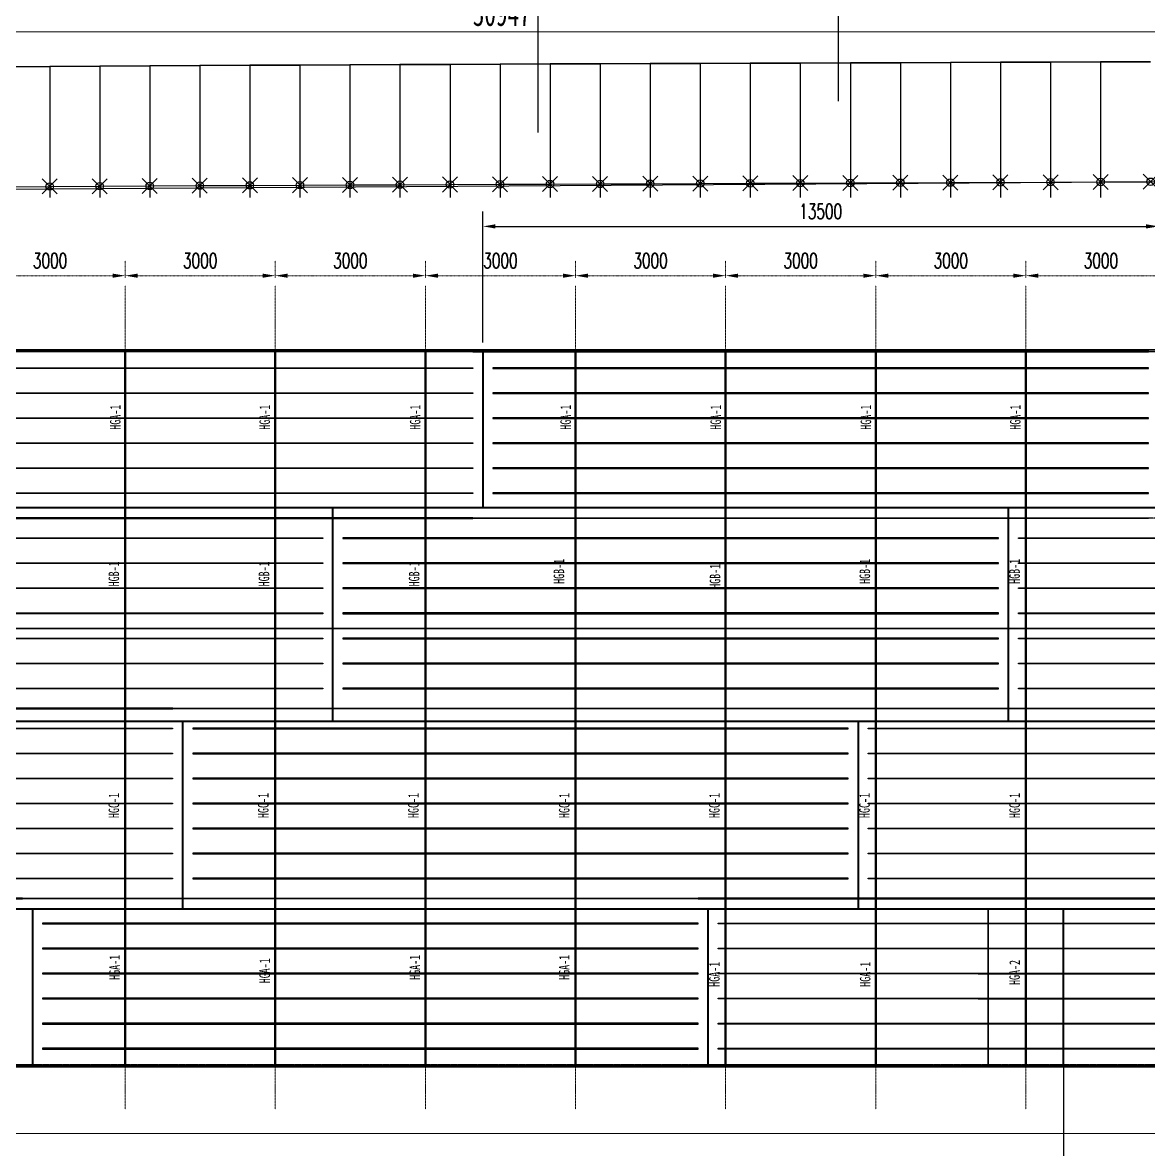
# Model space of a CAD drawing. Extents: x -158665 to 747974, y -1078007 to -307893.
# Drawn here: x 160333 to 182833, y -508805 to -486284 of the extents above; entities that cross this region are included whole.
import ezdxf
from ezdxf.enums import TextEntityAlignment as Align

# ---------------------------------------------------------------- set-up
doc = ezdxf.new("R2010")
doc.units = 0
doc.header["$LTSCALE"] = 0.02
doc.header["$MEASUREMENT"] = 0
doc.header["$PDMODE"] = 35
doc.header["$PDSIZE"] = 150
doc.linetypes.add('CENTER', pattern=[2, 1.25, -0.25, 0.25, -0.25])
doc.linetypes.add('PHANTOM', pattern=[63.5, 31.75, -6.35, 6.35, -6.35, 6.35, -6.35])
doc.layers.get('0').update_dxf_attribs({"linetype": 'CONTINUOUS'})
doc.layers.get('Defpoints').update_dxf_attribs({"linetype": 'CONTINUOUS'})
for name, color, linetype in [('1', 1, 'CONTINUOUS'), ('A3', 7, 'CONTINUOUS'), ('二次预拼节段线', 7, 'CONTINUOUS'), ('横隔板', 7, 'CONTINUOUS'), ('腹板', 7, 'CONTINUOUS')]:
    doc.layers.add(name, color=color, linetype=linetype)
for name, color, linetype, lineweight in [('1图框轮廓', 7, 'CONTINUOUS', 35), ('2细线层', 41, 'CONTINUOUS', 15), ('3中心线层', 1, 'CENTER', 13)]:
    doc.layers.add(name, color=color, linetype=linetype, lineweight=lineweight)
doc.styles.add('HC_GBDIM', font='romans', dxfattribs={"width": 0.667, "bigfont": 'gbcbig'})
doc.styles.add('仿宋', font='仿宋_GB2312_1.ttf', dxfattribs={"width": 0.7})
doc.dimstyles.new('180', dxfattribs={"dimscale": 180, "dimtxt": 2.7, "dimasz": 2.5, "dimexe": 1.25, "dimexo": 0.625, "dimtad": 1, "dimdec": 0, "dimdsep": 46, "dimtxsty": '仿宋', "dimcen": 2.5, "dimclrd": 3, "dimclre": 3, "dimclrt": 4, "dimazin": 0, "dimtfac": 1, "dimtdec": 0, "dimtmove": 0, "dimatfit": 3, "dimfxl": 1.25, "dimlwd": 13, "dimlwe": 13, "dimarcsym": 0})
doc.dimstyles.new('HC_GBDIM-100', dxfattribs={"dimscale": 100, "dimtxt": 3, "dimasz": 2.5, "dimexe": 3, "dimexo": 1.5, "dimgap": 1.5, "dimtad": 1, "dimdec": 0, "dimzin": 0, "dimdsep": 46, "dimtxsty": 'HC_GBDIM', "dimcen": 2.5, "dimclrd": 130, "dimclre": 130, "dimclrt": 3, "dimadec": 0, "dimazin": 0, "dimtfac": 0.714286, "dimtdec": 0, "dimtmove": 0, "dimatfit": 3, "dimfxl": 1, "dimtzin": 0, "dimlwd": -1, "dimlwe": -1, "dimarcsym": 0})
doc.dimstyles.new('标准标注样式-45', dxfattribs={"dimscale": 45, "dimtxt": 2.7, "dimasz": 2.5, "dimexe": 1.25, "dimexo": 0.625, "dimtad": 1, "dimdec": 0, "dimdsep": 46, "dimtxsty": '仿宋', "dimcen": 2.5, "dimclrd": 3, "dimclre": 3, "dimclrt": 4, "dimazin": 0, "dimtfac": 1, "dimtdec": 0, "dimtmove": 0, "dimatfit": 3, "dimfxl": 1.25, "dimlwd": 13, "dimlwe": 13, "dimarcsym": 0})

# ---------------------------------------------------------------- blocks, each defined once
blk = doc.blocks.new('*D98')
at = {"color": 130}
for p, q in [((169533, -492676), (169533, -490058)), ((183033, -492676), (183033, -490058)), ((169783, -490358), (182783, -490358))]:
    blk.add_line(p, q, dxfattribs=at)
for points in [[(169783, -490316), (169783, -490400), (169533, -490358)], [(182783, -490316), (182783, -490400), (183033, -490358)]]:
    blk.add_solid(points, dxfattribs=at)
at = {"layer": 'Defpoints', "color": 0}
for p in [(183033, -490358), (169533, -492826), (183033, -492826)]:
    blk.add_point(p, dxfattribs=at)
at = {"color": 3, "insert": (176283, -490058), "char_height": 300, "attachment_point": 5, "style": 'HC_GBDIM'}
blk.add_mtext('13500', dxfattribs=at)
blk = doc.blocks.new('*D150')
at = {"layer": '3中心线层', "color": 130, "linetype": 'CENTER'}
for p, q in [((159383, -491389), (159383, -491043)), ((162383, -491389), (162383, -491043)), ((159633, -491343), (162133, -491343))]:
    blk.add_line(p, q, dxfattribs=at)
for points in [[(159633, -491302), (159633, -491385), (159383, -491343)], [(162133, -491302), (162133, -491385), (162383, -491343)]]:
    blk.add_solid(points, dxfattribs=at)
at = {"layer": 'Defpoints', "color": 0, "linetype": 'CENTER'}
for p in [(162383, -491343), (159383, -491539), (162383, -491539)]:
    blk.add_point(p, dxfattribs=at)
at = {"layer": '3中心线层', "color": 3, "linetype": 'CENTER', "insert": (160883, -491043), "char_height": 300, "attachment_point": 5, "style": 'HC_GBDIM'}
blk.add_mtext('3000', dxfattribs=at)
blk = doc.blocks.new('*D151')
at = {"layer": '3中心线层', "color": 130, "linetype": 'CENTER'}
for p, q in [((162383, -491389), (162383, -491043)), ((165383, -491389), (165383, -491043)), ((162633, -491343), (165133, -491343))]:
    blk.add_line(p, q, dxfattribs=at)
for points in [[(162633, -491302), (162633, -491385), (162383, -491343)], [(165133, -491302), (165133, -491385), (165383, -491343)]]:
    blk.add_solid(points, dxfattribs=at)
at = {"layer": 'Defpoints', "color": 0, "linetype": 'CENTER'}
for p in [(165383, -491343), (162383, -491539), (165383, -491539)]:
    blk.add_point(p, dxfattribs=at)
at = {"layer": '3中心线层', "color": 3, "linetype": 'CENTER', "insert": (163883, -491043), "char_height": 300, "attachment_point": 5, "style": 'HC_GBDIM'}
blk.add_mtext('3000', dxfattribs=at)
blk = doc.blocks.new('*D152')
at = {"layer": '3中心线层', "color": 130, "linetype": 'CENTER'}
for p, q in [((165383, -491389), (165383, -491043)), ((168383, -491389), (168383, -491043)), ((165633, -491343), (168133, -491343))]:
    blk.add_line(p, q, dxfattribs=at)
for points in [[(165633, -491302), (165633, -491385), (165383, -491343)], [(168133, -491302), (168133, -491385), (168383, -491343)]]:
    blk.add_solid(points, dxfattribs=at)
at = {"layer": 'Defpoints', "color": 0, "linetype": 'CENTER'}
for p in [(168383, -491343), (165383, -491539), (168383, -491539)]:
    blk.add_point(p, dxfattribs=at)
at = {"layer": '3中心线层', "color": 3, "linetype": 'CENTER', "insert": (166883, -491043), "char_height": 300, "attachment_point": 5, "style": 'HC_GBDIM'}
blk.add_mtext('3000', dxfattribs=at)
blk = doc.blocks.new('*D153')
at = {"layer": '3中心线层', "color": 130, "linetype": 'CENTER'}
for p, q in [((168383, -491389), (168383, -491043)), ((171383, -491389), (171383, -491043)), ((168633, -491343), (171133, -491343))]:
    blk.add_line(p, q, dxfattribs=at)
for points in [[(168633, -491302), (168633, -491385), (168383, -491343)], [(171133, -491302), (171133, -491385), (171383, -491343)]]:
    blk.add_solid(points, dxfattribs=at)
at = {"layer": 'Defpoints', "color": 0, "linetype": 'CENTER'}
for p in [(171383, -491343), (168383, -491539), (171383, -491539)]:
    blk.add_point(p, dxfattribs=at)
at = {"layer": '3中心线层', "color": 3, "linetype": 'CENTER', "insert": (169883, -491043), "char_height": 300, "attachment_point": 5, "style": 'HC_GBDIM'}
blk.add_mtext('3000', dxfattribs=at)
blk = doc.blocks.new('*D154')
at = {"layer": '3中心线层', "color": 130, "linetype": 'CENTER'}
for p, q in [((171383, -491389), (171383, -491043)), ((174383, -491389), (174383, -491043)), ((171633, -491343), (174133, -491343))]:
    blk.add_line(p, q, dxfattribs=at)
for points in [[(171633, -491302), (171633, -491385), (171383, -491343)], [(174133, -491302), (174133, -491385), (174383, -491343)]]:
    blk.add_solid(points, dxfattribs=at)
at = {"layer": 'Defpoints', "color": 0, "linetype": 'CENTER'}
for p in [(174383, -491343), (171383, -491539), (174383, -491539)]:
    blk.add_point(p, dxfattribs=at)
at = {"layer": '3中心线层', "color": 3, "linetype": 'CENTER', "insert": (172883, -491043), "char_height": 300, "attachment_point": 5, "style": 'HC_GBDIM'}
blk.add_mtext('3000', dxfattribs=at)
blk = doc.blocks.new('*D155')
at = {"layer": '3中心线层', "color": 130, "linetype": 'CENTER'}
for p, q in [((174383, -491389), (174383, -491043)), ((177383, -491389), (177383, -491043)), ((174633, -491343), (177133, -491343))]:
    blk.add_line(p, q, dxfattribs=at)
for points in [[(174633, -491302), (174633, -491385), (174383, -491343)], [(177133, -491302), (177133, -491385), (177383, -491343)]]:
    blk.add_solid(points, dxfattribs=at)
at = {"layer": 'Defpoints', "color": 0, "linetype": 'CENTER'}
for p in [(177383, -491343), (174383, -491539), (177383, -491539)]:
    blk.add_point(p, dxfattribs=at)
at = {"layer": '3中心线层', "color": 3, "linetype": 'CENTER', "insert": (175883, -491043), "char_height": 300, "attachment_point": 5, "style": 'HC_GBDIM'}
blk.add_mtext('3000', dxfattribs=at)
blk = doc.blocks.new('*D156')
at = {"layer": '3中心线层', "color": 130, "linetype": 'CENTER'}
for p, q in [((177383, -491389), (177383, -491043)), ((180383, -491389), (180383, -491043)), ((177633, -491343), (180133, -491343))]:
    blk.add_line(p, q, dxfattribs=at)
for points in [[(177633, -491302), (177633, -491385), (177383, -491343)], [(180133, -491302), (180133, -491385), (180383, -491343)]]:
    blk.add_solid(points, dxfattribs=at)
at = {"layer": 'Defpoints', "color": 0, "linetype": 'CENTER'}
for p in [(180383, -491343), (177383, -491539), (180383, -491539)]:
    blk.add_point(p, dxfattribs=at)
at = {"layer": '3中心线层', "color": 3, "linetype": 'CENTER', "insert": (178883, -491043), "char_height": 300, "attachment_point": 5, "style": 'HC_GBDIM'}
blk.add_mtext('3000', dxfattribs=at)
blk = doc.blocks.new('*D157')
at = {"layer": '3中心线层', "color": 130, "linetype": 'CENTER'}
for p, q in [((180383, -491389), (180383, -491043)), ((183383, -491389), (183383, -491043)), ((180633, -491343), (183133, -491343))]:
    blk.add_line(p, q, dxfattribs=at)
for points in [[(180633, -491302), (180633, -491385), (180383, -491343)], [(183133, -491302), (183133, -491385), (183383, -491343)]]:
    blk.add_solid(points, dxfattribs=at)
at = {"layer": 'Defpoints', "color": 0, "linetype": 'CENTER'}
for p in [(183383, -491343), (180383, -491539), (183383, -491539)]:
    blk.add_point(p, dxfattribs=at)
at = {"layer": '3中心线层', "color": 3, "linetype": 'CENTER', "insert": (181883, -491043), "char_height": 300, "attachment_point": 5, "style": 'HC_GBDIM'}
blk.add_mtext('3000', dxfattribs=at)
blk = doc.blocks.new('*D70')
at = {"color": 3, "lineweight": 13, "ltscale": 3}
for p, q in [((231383, -507174), (231383, -508539)), ((141383, -507872), (141383, -508539))]:
    blk.add_line(p, q, dxfattribs=at)
at = {"color": 3, "linetype": 'ByBlock', "lineweight": 13, "ltscale": 3}
blk.add_line((141495, -508483), (231270, -508483), dxfattribs=at)
at = {"color": 3, "ltscale": 3}
for points in [[(141495, -508464), (141495, -508501), (141383, -508483)], [(231270, -508464), (231270, -508501), (231383, -508483)]]:
    blk.add_solid(points, dxfattribs=at)
at = {"layer": 'Defpoints', "color": 0, "ltscale": 3}
for p in [(231383, -507146), (141383, -507844), (231383, -508483)]:
    blk.add_point(p, dxfattribs=at)
at = {"color": 4, "ltscale": 3, "insert": (186383, -508394), "char_height": 121.5, "attachment_point": 5, "style": '仿宋'}
blk.add_mtext('90000', dxfattribs=at)
blk = doc.blocks.new('*D596')
at = {"color": 3, "lineweight": 13, "ltscale": 3}
for p, q in [((144436, -474876), (144436, -486693)), ((195383, -499878), (195383, -486243))]:
    blk.add_line(p, q, dxfattribs=at)
at = {"color": 3, "linetype": 'ByBlock', "lineweight": 13, "ltscale": 3}
blk.add_line((144886, -486468), (194933, -486468), dxfattribs=at)
at = {"color": 3, "ltscale": 3}
for points in [[(144886, -486393), (144886, -486543), (144436, -486468)], [(194933, -486393), (194933, -486543), (195383, -486468)]]:
    blk.add_solid(points, dxfattribs=at)
at = {"layer": 'Defpoints', "color": 0, "ltscale": 3}
for p in [(144436, -474764), (195383, -486468), (195383, -499991)]:
    blk.add_point(p, dxfattribs=at)
at = {"color": 4, "ltscale": 3, "insert": (169909, -486112), "char_height": 486, "attachment_point": 5, "style": '仿宋'}
blk.add_mtext('50947', dxfattribs=at)
blk = doc.blocks.new('*D598')
at = {"color": 3, "lineweight": 13, "ltscale": 3}
for p, q in [((134876, -489673), (134876, -449390)), ((195383, -499878), (195383, -449390))]:
    blk.add_line(p, q, dxfattribs=at)
at = {"color": 3, "linetype": 'ByBlock', "lineweight": 13, "ltscale": 3}
blk.add_line((194933, -449615), (135326, -449615), dxfattribs=at)
at = {"color": 3, "ltscale": 3}
for points in [[(135326, -449540), (135326, -449690), (134876, -449615)], [(194933, -449540), (194933, -449690), (195383, -449615)]]:
    blk.add_solid(points, dxfattribs=at)
at = {"layer": 'Defpoints', "color": 0, "ltscale": 3}
for p in [(134876, -449615), (134876, -489785), (195383, -499991)]:
    blk.add_point(p, dxfattribs=at)
at = {"color": 4, "ltscale": 3, "insert": (165129, -449259), "char_height": 486, "attachment_point": 5, "style": '仿宋'}
blk.add_mtext('60507', dxfattribs=at)

msp = doc.modelspace()

# ---------------------------------------------------------------- linework, layer by layer
at = {"color": 1, "ltscale": 3}
for p, q in [((170630.1, -484758.2), (170630.1, -488484.6)), ((176633.1, -484788.8), (176633.1, -487853.4)), ((230875.9, -489160.6), (134875.9, -489784.6))]:
    msp.add_line(p, q, dxfattribs=at)
at = {"color": 7, "linetype": 'PHANTOM', "ltscale": 10}
for p, q in [((240933.3, -492865.7), (150963.1, -492865.7)), ((239013.6, -496190.7), (147916.9, -496190.7)), ((236819.7, -499990.7), (144435.5, -499990.7)), ((234625.8, -503790.7), (140954.1, -503790.7)), ((232706.1, -507115.7), (137907.9, -507115.7))]:
    msp.add_line(p, q, dxfattribs=at)
at = {"color": 7, "ltscale": 3}
for points in [[(182875.9, -487066.2), (181875.9, -487070.5), (180875.9, -487074.7), (179875.9, -487078.7), (178875.9, -487082.5), (177875.9, -487086.3), (176875.9, -487090), (175875.9, -487093.7), (174875.9, -487097.4), (173875.9, -487101.2), (172875.9, -487104.9), (171875.9, -487108.8), (170875.9, -487112.7), (169875.9, -487116.7), (168875.9, -487120.9), (167875.9, -487125.1), (166875.9, -487129.5), (165875.9, -487134.2), (164875.9, -487138.9), (163875.9, -487143.9), (162875.9, -487149.1), (161875.9, -487154.6), (160875.9, -487160.2), (159875.9, -487166.1)], [(159875.9, -489566.1), (160875.9, -489560.2), (161875.9, -489554.6), (162875.9, -489549.1), (163875.9, -489543.9), (164875.9, -489538.9), (165875.9, -489534.2), (166875.9, -489529.5), (167875.9, -489525.1), (168875.9, -489520.9), (169875.9, -489516.7), (170875.9, -489512.7), (171875.9, -489508.8), (172875.9, -489504.9), (173875.9, -489501.2), (174875.9, -489497.4), (175875.9, -489493.7), (176875.9, -489490), (177875.9, -489486.3), (178875.9, -489482.5), (179875.9, -489478.7), (180875.9, -489474.7), (181875.9, -489470.5), (182875.9, -489466.2)]]:
    msp.add_lwpolyline(points, dxfattribs=at)
at = {"layer": '1', "color": 8}
for p, q in [((169875.9, -487116.7), (169875.9, -489783.4)), ((170875.9, -487112.7), (170875.9, -489783.4)), ((171875.9, -487108.8), (171875.9, -489783.4)), ((172875.9, -487104.9), (172875.9, -489783.4)), ((173875.9, -487101.2), (173875.9, -489783.4)), ((174875.9, -487097.4), (174875.9, -489783.4)), ((176875.9, -487090), (176875.9, -489783.4)), ((177875.9, -487086.3), (177875.9, -489783.4)), ((178875.9, -487082.5), (178875.9, -489783.4)), ((179875.9, -487078.7), (179875.9, -489783.4)), ((180875.9, -487074.7), (180875.9, -489783.4)), ((181875.9, -487070.5), (181875.9, -489783.4)), ((160875.9, -487160.2), (160875.9, -489783.4)), ((161875.9, -487154.6), (161875.9, -489783.4)), ((162875.9, -487149.1), (162875.9, -489783.4)), ((163875.9, -487143.9), (163875.9, -489783.4)), ((164875.9, -487138.9), (164875.9, -489783.4)), ((165875.9, -487134.2), (165875.9, -489783.4)), ((166875.9, -487129.5), (166875.9, -489783.4)), ((167875.9, -487125.1), (167875.9, -489783.4)), ((168875.9, -487120.9), (168875.9, -489783.4))]:
    msp.add_line(p, q, dxfattribs=at)
at = {"layer": '1', "color": 3}
msp.add_line((175875.9, -487093.7), (175875.9, -489783.4), dxfattribs=at)
at = {"layer": '1', "color": 181}
for points in [[(159875.9, -487166.1), (160875.9, -487160.2), (161875.9, -487154.6), (162875.9, -487149.1), (163875.9, -487143.9), (164875.9, -487138.9), (165875.9, -487134.2), (166875.9, -487129.5), (167875.9, -487125.1), (168875.9, -487120.9), (169875.9, -487116.7), (170875.9, -487112.7), (171875.9, -487108.8), (172875.9, -487104.9), (173875.9, -487101.2), (174875.9, -487097.4), (175875.9, -487093.7), (176875.9, -487090), (177875.9, -487086.3), (178875.9, -487082.5), (179875.9, -487078.7), (180875.9, -487074.7), (181875.9, -487070.5), (182875.9, -487066.2)], [(159875.9, -489566.1), (160875.9, -489560.2), (161875.9, -489554.6), (162875.9, -489549.1), (163875.9, -489543.9), (164875.9, -489538.9), (165875.9, -489534.2), (166875.9, -489529.5), (167875.9, -489525.1), (168875.9, -489520.9), (169875.9, -489516.7), (170875.9, -489512.7), (171875.9, -489508.8), (172875.9, -489504.9), (173875.9, -489501.2), (174875.9, -489497.4), (175875.9, -489493.7), (176875.9, -489490), (177875.9, -489486.3), (178875.9, -489482.5), (179875.9, -489478.7), (180875.9, -489474.7), (181875.9, -489470.5), (182875.9, -489466.2)]]:
    msp.add_lwpolyline(points, dxfattribs=at)
at = {"layer": '1', "color": 4}
for points in [[(154583.1, -493197.7), (154583.1, -493183.7), (169333.1, -493183.7), (169333.1, -493197.7)], [(182833.1, -493197.7), (182833.1, -493183.7), (169733.1, -493183.7), (169733.1, -493197.7)], [(154583.1, -493697.7), (154583.1, -493683.7), (169333.1, -493683.7), (169333.1, -493697.7)], [(182833.1, -493697.7), (182833.1, -493683.7), (169733.1, -493683.7), (169733.1, -493697.7)], [(154583.1, -494197.7), (154583.1, -494183.7), (169333.1, -494183.7), (169333.1, -494197.7)], [(182833.1, -494197.7), (182833.1, -494183.7), (169733.1, -494183.7), (169733.1, -494197.7)], [(154583.1, -494697.7), (154583.1, -494683.7), (169333.1, -494683.7), (169333.1, -494697.7)], [(182833.1, -494697.7), (182833.1, -494683.7), (169733.1, -494683.7), (169733.1, -494697.7)], [(154583.1, -495197.7), (154583.1, -495183.7), (169333.1, -495183.7), (169333.1, -495197.7)], [(182833.1, -495197.7), (182833.1, -495183.7), (169733.1, -495183.7), (169733.1, -495197.7)], [(154583.1, -495697.7), (154583.1, -495683.7), (169333.1, -495683.7), (169333.1, -495697.7)], [(182833.1, -495697.7), (182833.1, -495683.7), (169733.1, -495683.7), (169733.1, -495697.7)], [(151583.1, -496597.7), (151583.1, -496583.7), (166333.1, -496583.7), (166333.1, -496597.7)], [(179833.1, -496597.7), (179833.1, -496583.7), (166733.1, -496583.7), (166733.1, -496597.7)], [(180233.1, -496597.7), (180233.1, -496583.7), (186933.1, -496583.7), (186933.1, -496597.7)], [(151583.1, -497097.7), (151583.1, -497083.7), (166333.1, -497083.7), (166333.1, -497097.7)], [(179833.1, -497097.7), (179833.1, -497083.7), (166733.1, -497083.7), (166733.1, -497097.7)], [(180233.1, -497097.7), (180233.1, -497083.7), (186933.1, -497083.7), (186933.1, -497097.7)], [(151583.1, -497597.7), (151583.1, -497583.7), (166333.1, -497583.7), (166333.1, -497597.7)], [(179833.1, -497597.7), (179833.1, -497583.7), (166733.1, -497583.7), (166733.1, -497597.7)], [(180233.1, -497597.7), (180233.1, -497583.7), (186933.1, -497583.7), (186933.1, -497597.7)], [(151583.1, -498097.7), (151583.1, -498083.7), (166333.1, -498083.7), (166333.1, -498097.7)], [(179833.1, -498097.7), (179833.1, -498083.7), (166733.1, -498083.7), (166733.1, -498097.7)], [(180233.1, -498097.7), (180233.1, -498083.7), (186933.1, -498083.7), (186933.1, -498097.7)], [(151583.1, -498597.7), (151583.1, -498583.7), (166333.1, -498583.7), (166333.1, -498597.7)], [(179833.1, -498597.7), (179833.1, -498583.7), (166733.1, -498583.7), (166733.1, -498597.7)], [(180233.1, -498597.7), (180233.1, -498583.7), (186933.1, -498583.7), (186933.1, -498597.7)], [(151583.1, -499097.7), (151583.1, -499083.7), (166333.1, -499083.7), (166333.1, -499097.7)], [(179833.1, -499097.7), (179833.1, -499083.7), (166733.1, -499083.7), (166733.1, -499097.7)], [(180233.1, -499097.7), (180233.1, -499083.7), (186933.1, -499083.7), (186933.1, -499097.7)], [(151583.1, -499597.7), (151583.1, -499583.7), (166333.1, -499583.7), (166333.1, -499597.7)], [(179833.1, -499597.7), (179833.1, -499583.7), (166733.1, -499583.7), (166733.1, -499597.7)], [(180233.1, -499597.7), (180233.1, -499583.7), (186933.1, -499583.7), (186933.1, -499597.7)], [(148583.1, -500397.7), (148583.1, -500383.7), (163333.1, -500383.7), (163333.1, -500397.7)], [(176833.1, -500397.7), (176833.1, -500383.7), (163733.1, -500383.7), (163733.1, -500397.7)], [(177233.1, -500397.7), (177233.1, -500383.7), (183933.1, -500383.7), (183933.1, -500397.7)], [(148583.1, -500897.7), (148583.1, -500883.7), (163333.1, -500883.7), (163333.1, -500897.7)], [(176833.1, -500897.7), (176833.1, -500883.7), (163733.1, -500883.7), (163733.1, -500897.7)], [(177233.1, -500897.7), (177233.1, -500883.7), (183933.1, -500883.7), (183933.1, -500897.7)], [(148583.1, -501397.7), (148583.1, -501383.7), (163333.1, -501383.7), (163333.1, -501397.7)], [(176833.1, -501397.7), (176833.1, -501383.7), (163733.1, -501383.7), (163733.1, -501397.7)], [(177233.1, -501397.7), (177233.1, -501383.7), (183933.1, -501383.7), (183933.1, -501397.7)], [(148583.1, -501897.7), (148583.1, -501883.7), (163333.1, -501883.7), (163333.1, -501897.7)], [(176833.1, -501897.7), (176833.1, -501883.7), (163733.1, -501883.7), (163733.1, -501897.7)], [(177233.1, -501897.7), (177233.1, -501883.7), (183933.1, -501883.7), (183933.1, -501897.7)], [(148583.1, -502397.7), (148583.1, -502383.7), (163333.1, -502383.7), (163333.1, -502397.7)], [(176833.1, -502397.7), (176833.1, -502383.7), (163733.1, -502383.7), (163733.1, -502397.7)], [(177233.1, -502397.7), (177233.1, -502383.7), (183933.1, -502383.7), (183933.1, -502397.7)], [(148583.1, -502897.7), (148583.1, -502883.7), (163333.1, -502883.7), (163333.1, -502897.7)], [(176833.1, -502897.7), (176833.1, -502883.7), (163733.1, -502883.7), (163733.1, -502897.7)], [(177233.1, -502897.7), (177233.1, -502883.7), (183933.1, -502883.7), (183933.1, -502897.7)], [(148583.1, -503397.7), (148583.1, -503383.7), (163333.1, -503383.7), (163333.1, -503397.7)], [(176833.1, -503397.7), (176833.1, -503383.7), (163733.1, -503383.7), (163733.1, -503397.7)], [(177233.1, -503397.7), (177233.1, -503383.7), (183933.1, -503383.7), (183933.1, -503397.7)], [(173833.2, -504297.8), (173833.2, -504283.8), (160733.2, -504283.8), (160733.2, -504297.8)], [(174233, -504297.8), (174233, -504283.8), (179433.1, -504283.8), (179433.1, -504297.8)], [(173833.1, -504797.7), (173833.1, -504783.7), (160733.1, -504783.7), (160733.1, -504797.7)], [(174233.1, -504797.7), (174233.1, -504783.7), (179433.1, -504783.7), (179433.1, -504797.7)], [(173833.1, -505297.7), (173833.1, -505283.7), (160733.1, -505283.7), (160733.1, -505297.7)], [(174233.1, -505297.7), (174233.1, -505283.7), (179433.1, -505283.7), (179433.1, -505297.7)], [(173833.1, -505797.7), (173833.1, -505783.7), (160733.1, -505783.7), (160733.1, -505797.7)], [(174233.1, -505797.7), (174233.1, -505783.7), (179433.1, -505783.7), (179433.1, -505797.7)], [(173833.1, -506297.7), (173833.1, -506283.7), (160733.1, -506283.7), (160733.1, -506297.7)], [(174233.1, -506297.7), (174233.1, -506283.7), (179433.1, -506283.7), (179433.1, -506297.7)], [(173833.1, -506797.7), (173833.1, -506783.7), (160733.1, -506783.7), (160733.1, -506797.7)], [(174233.1, -506797.7), (174233.1, -506783.7), (179433.1, -506783.7), (179433.1, -506797.7)]]:
    msp.add_lwpolyline(points, close=True, dxfattribs=at)
at = {"layer": '1', "color": 25}
for p in [(168875.9, -489520.9), (169875.9, -489516.7), (170875.9, -489512.7), (171875.9, -489508.8), (172875.9, -489504.9), (173875.9, -489501.2), (174875.9, -489497.4), (175875.9, -489493.7), (176875.9, -489490), (177875.9, -489486.3), (178875.9, -489482.5), (179875.9, -489478.7), (180875.9, -489474.7), (181875.9, -489470.5), (182875.9, -489466.2), (160875.9, -489560.2), (161875.9, -489554.6), (162875.9, -489549.1), (163875.9, -489543.9), (164875.9, -489538.9), (165875.9, -489534.2), (166875.9, -489529.5), (167875.9, -489525.1)]:
    msp.add_point(p, dxfattribs=at)
at = {"layer": '1图框轮廓', "color": 1}
for points in [[(169530.1, -492825.7), (154386.1, -492825.7), (154386.1, -495977.7), (169530.1, -495977.7)], [(183030.1, -495977.7), (169536.1, -495977.7), (169536.1, -492825.7), (183030.1, -492825.7)], [(151386.1, -495983.7), (166530.1, -495983.7), (166530.1, -498390.7), (151386.1, -498390.7)], [(166536.1, -498390.7), (180030.1, -498390.7), (180030.1, -495983.7), (166536.1, -495983.7)], [(180036.1, -495983.7), (187130.1, -495983.7), (187130.1, -498390.7), (180036.1, -498390.7)], [(151386.1, -498390.7), (166530.1, -498390.7), (166530.1, -500247.7), (151386.1, -500247.7)], [(166536.1, -500247.7), (180030.1, -500247.7), (180030.1, -498390.7), (166536.1, -498390.7)], [(180036.1, -498390.7), (187130.1, -498390.7), (187130.1, -500247.7), (180036.1, -500247.7)], [(148386.1, -503997.7), (163530.1, -503997.7), (163530.1, -500253.7), (148386.1, -500253.7)], [(163536.1, -500253.7), (177030.1, -500253.7), (177030.1, -503997.7), (163536.1, -503997.7)], [(177036.1, -503997.7), (184130.1, -503997.7), (184130.1, -500253.7), (177036.1, -500253.7)], [(160530.1, -507155.7), (145386.1, -507155.7), (145386.1, -504003.7), (160530.1, -504003.7)], [(174030.1, -504003.7), (160536.1, -504003.7), (160536.1, -507155.7), (174030.1, -507155.7)], [(179633.1, -507155.7), (174036.1, -507155.7), (174036.1, -504003.7), (179633.1, -504003.7)]]:
    msp.add_lwpolyline(points, close=True, dxfattribs=at)
at = {"layer": '1图框轮廓', "color": 42}
for points in [[(181130.1, -504003.7), (179633.1, -504003.7), (179633.1, -507155.7), (181130.1, -507155.7)], [(196530.1, -507155.7), (181136.1, -507155.7), (181136.1, -504003.7), (196530.1, -504003.7)]]:
    msp.add_lwpolyline(points, close=True, dxfattribs=at)
at = {"layer": '2细线层', "color": 8}
for points in [[(179433.1, -504298.8), (181333.1, -504298.8), (181333.1, -504282.8), (179433.1, -504282.8)], [(190061.3, -504282.8), (190061.3, -504298.8), (181333.1, -504298.8), (181333.1, -504282.8)], [(179433.1, -504798.7), (181333.1, -504798.7), (181333.1, -504782.7), (179433.1, -504782.7)], [(189603.1, -504782.7), (189603.1, -504798.7), (181333.1, -504798.7), (181333.1, -504782.7)], [(179433.1, -505298.7), (181333.1, -505298.7), (181333.1, -505282.7), (179433.1, -505282.7)], [(189145, -505282.7), (189145, -505298.7), (181333.1, -505298.7), (181333.1, -505282.7)], [(179433.1, -505798.7), (181333.1, -505798.7), (181333.1, -505782.7), (179433.1, -505782.7)], [(188686.8, -505782.7), (188686.8, -505798.7), (181333.1, -505798.7), (181333.1, -505782.7)], [(179433.1, -506298.7), (181333.1, -506298.7), (181333.1, -506282.7), (179433.1, -506282.7)], [(188228.6, -506282.7), (188228.6, -506298.7), (181333.1, -506298.7), (181333.1, -506282.7)], [(179433.1, -506798.7), (181333.1, -506798.7), (181333.1, -506782.7), (179433.1, -506782.7)], [(187770.5, -506782.7), (187770.5, -506798.7), (181333.1, -506798.7), (181333.1, -506782.7)]]:
    msp.add_lwpolyline(points, close=True, dxfattribs=at)
at = {"layer": '3中心线层', "color": 8, "linetype": 'CENTER', "ltscale": 10}
for points in [[(162382.8, -491539.4), (162382.8, -508000.7)], [(165382.8, -491539.4), (165382.8, -508000.7)], [(168382.8, -491539.4), (168382.8, -508000.7)], [(171382.8, -491539.4), (171382.8, -508000.7)], [(174382.8, -491539.4), (174382.8, -508000.7)], [(177382.8, -491539.4), (177382.8, -508000.7)], [(180382.8, -491539.4), (180382.8, -508000.7)]]:
    msp.add_lwpolyline(points, dxfattribs=at)
at = {"layer": '二次预拼节段线', "color": 2, "ltscale": 3}
msp.add_line((181133.1, -507049.6), (181133.1, -543571), dxfattribs=at)
at = {"layer": '横隔板', "color": 31, "ltscale": 3}
for points in [[(162375.8, -492865.7), (162389.8, -492865.7), (162389.8, -496182.7), (162375.8, -496182.7)], [(165375.8, -492865.7), (165389.8, -492865.7), (165389.8, -496182.7), (165375.8, -496182.7)], [(168375.8, -492865.7), (168389.8, -492865.7), (168389.8, -496182.7), (168375.8, -496182.7)], [(171375.8, -492865.7), (171389.8, -492865.7), (171389.8, -496182.7), (171375.8, -496182.7)], [(174375.8, -492865.7), (174389.8, -492865.7), (174389.8, -496182.7), (174375.8, -496182.7)], [(177375.8, -492865.7), (177389.8, -492865.7), (177389.8, -496182.7), (177375.8, -496182.7)], [(180375.8, -492865.7), (180389.8, -492865.7), (180389.8, -496182.7), (180375.8, -496182.7)], [(162375.8, -503798.7), (162389.8, -503798.7), (162389.8, -507115.7), (162375.8, -507115.7)], [(165375.8, -503798.7), (165389.8, -503798.7), (165389.8, -507115.7), (165375.8, -507115.7)], [(168375.8, -503798.7), (168389.8, -503798.7), (168389.8, -507115.7), (168375.8, -507115.7)], [(171375.8, -503798.7), (171389.8, -503798.7), (171389.8, -507115.7), (171375.8, -507115.7)], [(174375.8, -503798.7), (174389.8, -503798.7), (174389.8, -507115.7), (174375.8, -507115.7)], [(177375.8, -503798.7), (177389.8, -503798.7), (177389.8, -507115.7), (177375.8, -507115.7)], [(180375.8, -503798.7), (180389.8, -503798.7), (180389.8, -507115.7), (180375.8, -507115.7)]]:
    msp.add_lwpolyline(points, close=True, dxfattribs=at)
at = {"layer": '横隔板', "color": 200, "ltscale": 3}
for points in [[(162375.8, -496198.7), (162389.8, -496198.7), (162389.8, -499982.7), (162375.8, -499982.7)], [(165375.8, -496198.7), (165389.8, -496198.7), (165389.8, -499982.7), (165375.8, -499982.7)], [(168375.8, -496198.7), (168389.8, -496198.7), (168389.8, -499982.7), (168375.8, -499982.7)], [(171375.8, -496198.7), (171389.8, -496198.7), (171389.8, -499982.7), (171375.8, -499982.7)], [(174375.8, -496198.7), (174389.8, -496198.7), (174389.8, -499982.7), (174375.8, -499982.7)], [(177375.8, -496198.7), (177389.8, -496198.7), (177389.8, -499982.7), (177375.8, -499982.7)], [(180375.8, -496198.7), (180389.8, -496198.7), (180389.8, -499982.7), (180375.8, -499982.7)], [(162375.8, -499998.7), (162389.8, -499998.7), (162389.8, -503782.7), (162375.8, -503782.7)], [(165375.8, -499998.7), (165389.8, -499998.7), (165389.8, -503782.7), (165375.8, -503782.7)], [(168375.8, -499998.7), (168389.8, -499998.7), (168389.8, -503782.7), (168375.8, -503782.7)], [(171375.8, -499998.7), (171389.8, -499998.7), (171389.8, -503782.7), (171375.8, -503782.7)], [(174375.8, -499998.7), (174389.8, -499998.7), (174389.8, -503782.7), (174375.8, -503782.7)], [(177375.8, -499998.7), (177389.8, -499998.7), (177389.8, -503782.7), (177375.8, -503782.7)], [(180375.8, -499998.7), (180389.8, -499998.7), (180389.8, -503782.7), (180375.8, -503782.7)]]:
    msp.add_lwpolyline(points, close=True, dxfattribs=at)
at = {"layer": '腹板', "color": 1}
for points in [[(169333.2, -492865.7), (158499.9, -492865.7), (158499.9, -492847.7), (169333.2, -492847.7)], [(169333.2, -492865.7), (182833.2, -492865.7), (182833.2, -492847.7), (169333.2, -492847.7)], [(160333.2, -507115.7), (145215.2, -507115.7), (145215.2, -507133.7), (160333.2, -507133.7)], [(160333.2, -507115.7), (173833.2, -507115.7), (173833.2, -507133.7), (160333.2, -507133.7)], [(178161.2, -507115.7), (173833.2, -507115.7), (173833.2, -507133.7), (178161.2, -507133.7)]]:
    msp.add_lwpolyline(points, close=True, dxfattribs=at)
at = {"layer": '腹板', "color": 3}
for points in [[(147916.7, -496198.7), (169333.2, -496198.7), (169333.2, -496182.7), (147916.7, -496182.7)], [(182833.2, -496198.7), (169333.2, -496198.7), (169333.2, -496182.7), (182833.2, -496182.7)], [(144435.4, -499998.7), (163333.2, -499998.7), (163333.2, -499982.7), (144435.4, -499982.7)], [(176833.2, -499998.7), (163333.2, -499998.7), (163333.2, -499982.7), (176833.2, -499982.7)], [(199333.2, -499998.7), (176833.2, -499998.7), (176833.2, -499982.7), (199333.2, -499982.7)], [(140952.5, -503798.7), (160333.2, -503798.7), (160333.2, -503782.7), (140952.5, -503782.7)], [(173833.2, -503798.7), (160333.2, -503798.7), (160333.2, -503782.7), (173833.2, -503782.7)], [(173833.2, -503798.7), (190344.8, -503798.7), (190344.8, -503782.7), (173833.2, -503782.7)]]:
    msp.add_lwpolyline(points, close=True, dxfattribs=at)
at = {"layer": '腹板', "color": 2}
msp.add_lwpolyline([(178161.2, -507133.7), (178161.2, -507115.7), (196333.2, -507115.7), (196333.2, -507137.7), (178193.2, -507137.7)], close=True, dxfattribs=at)

# ---------------------------------------------------------------- texts
at = {"layer": 'A3', "color": 6, "linetype": 'Continuous', "style": '仿宋', "width": 0.7}
for s, p in [('HGA-1', (162290.8, -494171.2)), ('HGA-1', (165276.8, -494171.2)), ('HGA-1', (168283.8, -494171.2)), ('HGA-1', (171290.8, -494171.2)), ('HGA-1', (174290.8, -494171.2)), ('HGA-1', (177290.8, -494171.2)), ('HGA-1', (180276.8, -494171.2)), ('HGA-1', (162276.8, -505165.5)), ('HGA-1', (165276.8, -505234.4)), ('HGA-1', (168276.8, -505165.5)), ('HGA-1', (171262.8, -505165.5)), ('HGA-1', (174262.8, -505303.8)), ('HGA-1', (177276.8, -505303.8)), ('HGA-2', (180262.8, -505268))]:
    msp.add_text(s, height=210, rotation=90, dxfattribs=at).set_placement(p, align=Align.CENTER)
at = {"layer": '横隔板', "color": 200, "ltscale": 3, "style": '仿宋', "width": 0.7}
for s, p in [('HGB-1', (171156.8, -497252.7)), ('HGB-1', (177269.8, -497252.7)), ('HGB-1', (180262.8, -497252.7)), ('HGB-1', (162262.8, -497302.3)), ('HGB-1', (165262.8, -497302.3)), ('HGB-1', (168262.8, -497302.3)), ('HGB-1', (174276.8, -497351.3)), ('HGC-1', (162262.8, -501931.6)), ('HGC-1', (165248.8, -501931.6)), ('HGC-1', (168248.8, -501931.6)), ('HGC-1', (171262.8, -501931.6)), ('HGC-1', (174262.8, -501931.6)), ('HGC-1', (177262.8, -501931.6)), ('HGC-1', (180262.8, -501931.6))]:
    msp.add_text(s, height=210, rotation=90, dxfattribs=at).set_placement(p, align=Align.CENTER)

# ---------------------------------------------------------------- dimensions: what is measured, and where the dimension line sits
at = {"color": 8, "ltscale": 3}
for base, p1, p2, picture, middle in [((134875.9, -449614.9), (195382.8, -499990.8), (134875.9, -489785.1), '*D598', (165129.3, -449259.4)), ((195382.8, -486467.5), (144435.5, -474763.8), (195382.8, -499990.7), '*D596', (169909.2, -486112))]:
    dim = msp.add_linear_dim(base=base, p1=p1, p2=p2, dimstyle='180', dxfattribs=at)
    dim.commit()
    dim.dimension.update_dxf_attribs({"geometry": picture, "text_midpoint": middle})
dim = msp.add_linear_dim(base=(183033.1, -490358.1), p1=(169533.1, -492825.7), p2=(183033.1, -492825.7), dimstyle='HC_GBDIM-100')
dim.commit()
dim.dimension.update_dxf_attribs({"geometry": '*D98', "text_midpoint": (176283.1, -490058.1)})
at = {"color": 7, "ltscale": 3}
dim = msp.add_linear_dim(base=(231382.8, -508482.5), p1=(141382.8, -507844.2), p2=(231382.8, -507146.1), dimstyle='标准标注样式-45', dxfattribs=at)
dim.commit()
dim.dimension.update_dxf_attribs({"geometry": '*D70', "text_midpoint": (186382.8, -508393.6)})
at = {"layer": '3中心线层', "color": 1, "linetype": 'CENTER'}
for base, p1, p2, picture, middle in [((162382.8, -491343.2), (159382.8, -491539.4), (162382.8, -491539.4), '*D150', (160882.8, -491043.2)), ((165382.8, -491343.2), (162382.8, -491539.4), (165382.8, -491539.4), '*D151', (163882.8, -491043.2)), ((168382.8, -491343.2), (165382.8, -491539.4), (168382.8, -491539.4), '*D152', (166882.8, -491043.2)), ((171382.8, -491343.2), (168382.8, -491539.4), (171382.8, -491539.4), '*D153', (169882.8, -491043.2)), ((174382.8, -491343.2), (171382.8, -491539.4), (174382.8, -491539.4), '*D154', (172882.8, -491043.2)), ((177382.8, -491343.2), (174382.8, -491539.4), (177382.8, -491539.4), '*D155', (175882.8, -491043.2)), ((180382.8, -491343.2), (177382.8, -491539.4), (180382.8, -491539.4), '*D156', (178882.8, -491043.2)), ((183382.8, -491343.2), (180382.8, -491539.4), (183382.8, -491539.4), '*D157', (181882.8, -491043.2))]:
    dim = msp.add_linear_dim(base=base, p1=p1, p2=p2, dimstyle='HC_GBDIM-100', override={"dimzin": 8, "dimtmove": 1}, dxfattribs=at)
    dim.commit()
    dim.dimension.update_dxf_attribs({"geometry": picture, "text_midpoint": middle})

doc.saveas('drawing.dxf')
